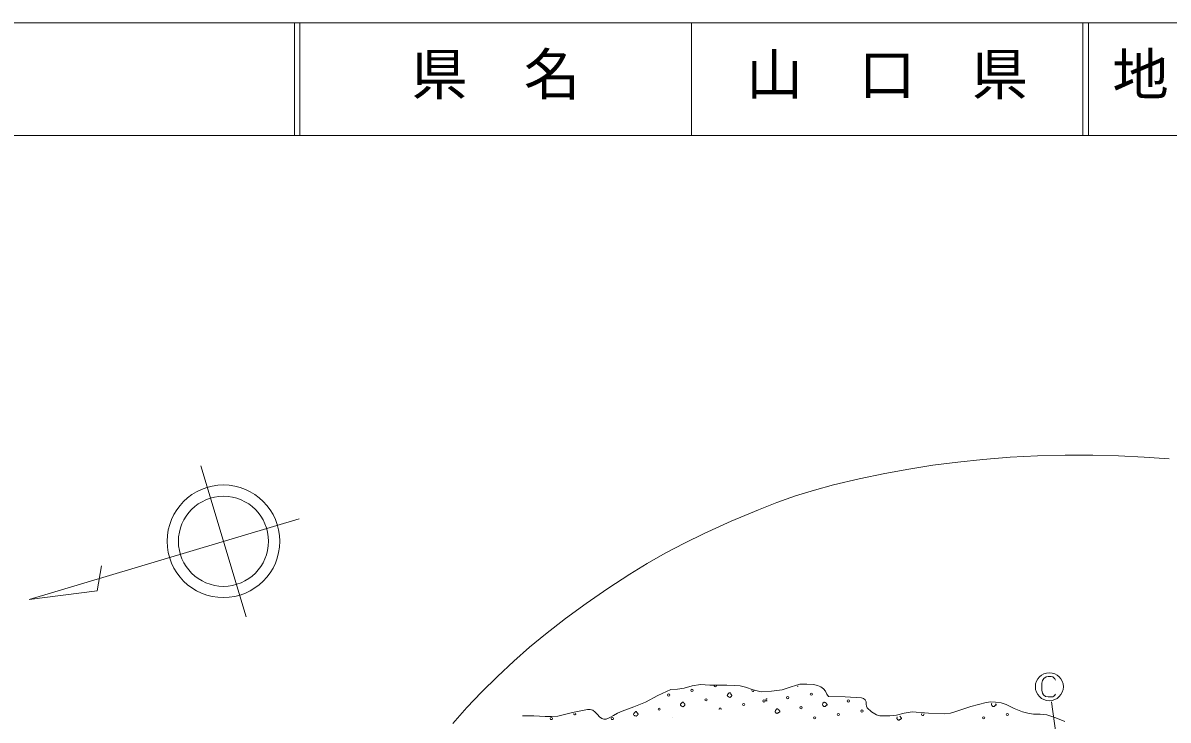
# Model space of a CAD drawing. Units: millimetres, scale not verified. Extents: x 40000 to 680000, y -32072 to 380000.
# Drawn here: x 273651 to 375324, y 318091 to 380000 of the extents above; entities that cross this region are included whole.
import ezdxf
from ezdxf.enums import TextEntityAlignment as Align

# ---------------------------------------------------------------- set-up
doc = ezdxf.new("R2010")
doc.units = ezdxf.units.MM
doc.header["$LTSCALE"] = 1000
for name, color, linetype, lineweight in [('S-BGD', 7, 'Continuous', 13), ('S-TTL', 2, 'Continuous', 13), ('S-TTL-TXT', 7, 'Continuous', 13)]:
    doc.layers.add(name, color=color, linetype=linetype, lineweight=lineweight)
doc.styles.add('ＭＳ ゴシック', font='')
doc.styles.get('ＭＳ ゴシック').set_extended_font_data('MS Gothic')

msp = doc.modelspace()

# ---------------------------------------------------------------- linework, layer by layer
at = {"layer": 'S-BGD'}
for p, q in [((289454, 340675), (293463, 327261)), ((352297, 340385), (354429, 340718)), ((354429, 340718), (356647, 341008)), ((356647, 341008), (358883, 341241)), ((358883, 341241), (361305, 341424)), ((361305, 341424), (363741, 341548)), ((363741, 341548), (366189, 341611)), ((366189, 341611), (368647, 341613)), ((368647, 341613), (370926, 341559)), ((370926, 341559), (373201, 341446)), ((373201, 341446), (375432, 341278)), ((347897, 339512), (350174, 339994)), ((350174, 339994), (352297, 340385)), ((343925, 338516), (345632, 338972)), ((345632, 338972), (347897, 339512)), ((340590, 337415), (342237, 338003)), ((342237, 338003), (343925, 338516)), ((336542, 335743), (338963, 336771)), ((338963, 336771), (340590, 337415)), ((274212, 328814), (298165, 335972)), ((334148, 334661), (336542, 335743)), ((332397, 333807), (334148, 334661)), ((330674, 332900), (332397, 333807)), ((329083, 332001), (330674, 332900)), ((280247, 329574), (280633, 331777)), ((327531, 331056), (329083, 332001)), ((325579, 329772), (327531, 331056)), ((274212, 328814), (280247, 329574)), ((323668, 328443), (325579, 329772)), ((321832, 327108), (323668, 328443)), ((320034, 325725), (321832, 327108)), ((318617, 324554), (320034, 325725)), ((317238, 323337), (318617, 324554)), ((315778, 321970), (317238, 323337)), ((314363, 320563), (315778, 321970)), ((342631, 321271), (343243, 321291)), ((343243, 321291), (343856, 321251)), ((364176, 321610), (364126, 321360)), ((364126, 321360), (364126, 320747)), ((364294, 321785), (364176, 321610)), ((364494, 321922), (364294, 321785)), ((364688, 321960), (364494, 321922)), ((364932, 321960), (364688, 321960)), ((365076, 321922), (364932, 321960)), ((365194, 321853), (365076, 321922)), ((365282, 321766), (365194, 321853)), ((365332, 321647), (365282, 321766)), ((313063, 319197), (314363, 320563)), ((328918, 319694), (330035, 320287)), ((330035, 320287), (331172, 320820)), ((331172, 320820), (331769, 320848)), ((331769, 320848), (332345, 320936)), ((332345, 320936), (333072, 321130)), ((333072, 321130), (333815, 321266)), ((333815, 321266), (334633, 321191)), ((334633, 321191), (335451, 321178)), ((335451, 321178), (336145, 321201)), ((336145, 321201), (336838, 321165)), ((336185, 320289), (336207, 320349)), ((336194, 320244), (336185, 320289)), ((336207, 320349), (336275, 320414)), ((336275, 320414), (336329, 320473)), ((336329, 320473), (336362, 320505)), ((336362, 320505), (336392, 320514)), ((336392, 320514), (336425, 320517)), ((336425, 320517), (336459, 320502)), ((336459, 320502), (336490, 320444)), ((336490, 320444), (336516, 320404)), ((336516, 320404), (336539, 320375)), ((336539, 320375), (336565, 320351)), ((336565, 320351), (336581, 320318)), ((336583, 320270), (336571, 320245)), ((336581, 320318), (336588, 320297)), ((336588, 320297), (336583, 320270)), ((336838, 321165), (337327, 321121)), ((337327, 321121), (337812, 321016)), ((337812, 321016), (338490, 320780)), ((338490, 320780), (339182, 320605)), ((339182, 320605), (340128, 320659)), ((340128, 320659), (341065, 320773)), ((341065, 320773), (341845, 321054)), ((341845, 321054), (342631, 321271)), ((342439, 321092), (342418, 321086)), ((342466, 321103), (342439, 321092)), ((343856, 321251), (344187, 321176)), ((344187, 321176), (344496, 321044)), ((344496, 321044), (344728, 320878)), ((344728, 320878), (344920, 320664)), ((344920, 320664), (345032, 320404)), ((345032, 320404), (345185, 320199)), ((364126, 320747), (364176, 320485)), ((364176, 320485), (364269, 320328)), ((364269, 320328), (364451, 320197)), ((365188, 320222), (365276, 320303)), ((365276, 320303), (365313, 320391)), ((326862, 318874), (327897, 319254)), ((327897, 319254), (328918, 319694)), ((332024, 319457), (332046, 319516)), ((332034, 319412), (332024, 319457)), ((332054, 319374), (332034, 319412)), ((332046, 319516), (332115, 319582)), ((332096, 319344), (332054, 319374)), ((332135, 319315), (332096, 319344)), ((332115, 319582), (332169, 319641)), ((332185, 319291), (332135, 319315)), ((332169, 319641), (332202, 319673)), ((332248, 319279), (332185, 319291)), ((332202, 319673), (332231, 319682)), ((332231, 319682), (332265, 319685)), ((332285, 319287), (332248, 319279)), ((332265, 319685), (332299, 319670)), ((332326, 319306), (332285, 319287)), ((332299, 319670), (332330, 319612)), ((332374, 319346), (332326, 319306)), ((332330, 319612), (332355, 319572)), ((332355, 319572), (332378, 319543)), ((332398, 319387), (332374, 319346)), ((332378, 319543), (332405, 319519)), ((332411, 319413), (332398, 319387)), ((332405, 319519), (332420, 319486)), ((332423, 319438), (332411, 319413)), ((332420, 319486), (332428, 319465)), ((332428, 319465), (332423, 319438)), ((336215, 320206), (336194, 320244)), ((336256, 320176), (336215, 320206)), ((336296, 320147), (336256, 320176)), ((336345, 320123), (336296, 320147)), ((336408, 320111), (336345, 320123)), ((336445, 320119), (336408, 320111)), ((336486, 320138), (336445, 320119)), ((336534, 320179), (336486, 320138)), ((336558, 320219), (336534, 320179)), ((336571, 320245), (336558, 320219)), ((344642, 319476), (344657, 319538)), ((344647, 319439), (344642, 319476)), ((344665, 319397), (344647, 319439)), ((344657, 319538), (344684, 319586)), ((344702, 319346), (344665, 319397)), ((344684, 319586), (344715, 319624)), ((344741, 319321), (344702, 319346)), ((344715, 319624), (344748, 319664)), ((344766, 319306), (344741, 319321)), ((344748, 319664), (344786, 319683)), ((344791, 319292), (344766, 319306)), ((344786, 319683), (344832, 319689)), ((344818, 319286), (344791, 319292)), ((344839, 319292), (344818, 319286)), ((344832, 319689), (344890, 319664)), ((344872, 319306), (344839, 319292)), ((344898, 319331), (344872, 319306)), ((344890, 319664), (344952, 319592)), ((344928, 319353), (344898, 319331)), ((344970, 319376), (344928, 319353)), ((344952, 319592), (345007, 319535)), ((345029, 319403), (344970, 319376)), ((345007, 319535), (345038, 319500)), ((345046, 319437), (345029, 319403)), ((345038, 319500), (345045, 319470)), ((345045, 319470), (345046, 319437)), ((345185, 320199), (346640, 320159)), ((346640, 320159), (348099, 320059)), ((348099, 320059), (348283, 320003)), ((348283, 320003), (348427, 319895)), ((348427, 319895), (348504, 319727)), ((348504, 319727), (348531, 319519)), ((348531, 319519), (348546, 319327)), ((348546, 319327), (348619, 319168)), ((356469, 318862), (357805, 319288)), ((357805, 319288), (359158, 319655)), ((359158, 319655), (359583, 319700)), ((359583, 319700), (360012, 319685)), ((359642, 319476), (359657, 319538)), ((359647, 319439), (359642, 319476)), ((359665, 319397), (359647, 319439)), ((359657, 319538), (359672, 319565)), ((359702, 319346), (359665, 319397)), ((359741, 319321), (359702, 319346)), ((359766, 319306), (359741, 319321)), ((359791, 319292), (359766, 319306)), ((359818, 319286), (359791, 319292)), ((359839, 319292), (359818, 319286)), ((359872, 319306), (359839, 319292)), ((359898, 319331), (359872, 319306)), ((359928, 319353), (359898, 319331)), ((359970, 319376), (359928, 319353)), ((360029, 319403), (359970, 319376)), ((360012, 319685), (360497, 319611)), ((360012, 319530), (360038, 319500)), ((360046, 319437), (360029, 319403)), ((360038, 319500), (360045, 319470)), ((360045, 319470), (360046, 319437)), ((360497, 319611), (360962, 319478)), ((360962, 319478), (361665, 319125)), ((364451, 320197), (364676, 320147)), ((364676, 320147), (364913, 320147)), ((364913, 320147), (365094, 320166)), ((364972, 319708), (365899, 313138)), ((365094, 320166), (365188, 320222)), ((311813, 317795), (313063, 319197)), ((317995, 318465), (319012, 318473)), ((319012, 318473), (320025, 318421)), ((320025, 318421), (320580, 318396)), ((320580, 318396), (321136, 318431)), ((321136, 318431), (322442, 318766)), ((322442, 318766), (323773, 319044)), ((323773, 319044), (324019, 319039)), ((324019, 319039), (324254, 318972)), ((324254, 318972), (324467, 318805)), ((324467, 318805), (324655, 318577)), ((324655, 318577), (324839, 318380)), ((324839, 318380), (325059, 318231)), ((325434, 318187), (325763, 318308)), ((325763, 318308), (326072, 318487)), ((326072, 318487), (326447, 318704)), ((326447, 318704), (326862, 318874)), ((327864, 318625), (327886, 318684)), ((327873, 318580), (327864, 318625)), ((327894, 318542), (327873, 318580)), ((327886, 318684), (327954, 318750)), ((327936, 318512), (327894, 318542)), ((327975, 318483), (327936, 318512)), ((327954, 318750), (328009, 318809)), ((328025, 318459), (327975, 318483)), ((328009, 318809), (328041, 318841)), ((328087, 318447), (328025, 318459)), ((328041, 318841), (328071, 318850)), ((328071, 318850), (328104, 318853)), ((328125, 318455), (328087, 318447)), ((328104, 318853), (328139, 318838)), ((328166, 318474), (328125, 318455)), ((328139, 318838), (328170, 318780)), ((328214, 318514), (328166, 318474)), ((328170, 318780), (328195, 318740)), ((328195, 318740), (328218, 318711)), ((328237, 318555), (328214, 318514)), ((328218, 318711), (328245, 318687)), ((328250, 318581), (328237, 318555)), ((328245, 318687), (328260, 318654)), ((328263, 318606), (328250, 318581)), ((328260, 318654), (328267, 318633)), ((328267, 318633), (328263, 318606)), ((340442, 318876), (340457, 318938)), ((340447, 318839), (340442, 318876)), ((340465, 318797), (340447, 318839)), ((340457, 318938), (340484, 318986)), ((340502, 318746), (340465, 318797)), ((340484, 318986), (340515, 319024)), ((340541, 318721), (340502, 318746)), ((340515, 319024), (340548, 319064)), ((340566, 318706), (340541, 318721)), ((340548, 319064), (340586, 319083)), ((340591, 318692), (340566, 318706)), ((340586, 319083), (340632, 319089)), ((340618, 318686), (340591, 318692)), ((340639, 318692), (340618, 318686)), ((340632, 319089), (340690, 319064)), ((340672, 318706), (340639, 318692)), ((340698, 318731), (340672, 318706)), ((340690, 319064), (340752, 318992)), ((340728, 318753), (340698, 318731)), ((340770, 318776), (340728, 318753)), ((340752, 318992), (340807, 318935)), ((340829, 318803), (340770, 318776)), ((340807, 318935), (340838, 318900)), ((340846, 318837), (340829, 318803)), ((340838, 318900), (340845, 318870)), ((340845, 318870), (340846, 318837)), ((348619, 319168), (349005, 318836)), ((349005, 318836), (349427, 318553)), ((349427, 318553), (349725, 318481)), ((349725, 318481), (350042, 318469)), ((350042, 318469), (350633, 318462)), ((350633, 318462), (351221, 318515)), ((351221, 318515), (351905, 318699)), ((351242, 318276), (351257, 318338)), ((351247, 318239), (351242, 318276)), ((351265, 318197), (351247, 318239)), ((351257, 318338), (351277, 318374)), ((351514, 318436), (351552, 318392)), ((351552, 318392), (351607, 318335)), ((351607, 318335), (351638, 318300)), ((351646, 318237), (351629, 318203)), ((351638, 318300), (351645, 318270)), ((351645, 318270), (351646, 318237)), ((351905, 318699), (352610, 318825)), ((352610, 318825), (354061, 318700)), ((354061, 318700), (355515, 318637)), ((355515, 318637), (355992, 318719)), ((355992, 318719), (356469, 318862)), ((361665, 319125), (362402, 318824)), ((362402, 318824), (362883, 318692)), ((362883, 318692), (363376, 318621)), ((363376, 318621), (363978, 318617)), ((363978, 318617), (364568, 318554)), ((364568, 318554), (365361, 318292)), ((365361, 318292), (366142, 317971)), ((325059, 318231), (325238, 318179)), ((325238, 318179), (325434, 318187)), ((351302, 318146), (351265, 318197)), ((351341, 318121), (351302, 318146)), ((351366, 318106), (351341, 318121)), ((351391, 318092), (351366, 318106)), ((351418, 318086), (351391, 318092)), ((351439, 318092), (351418, 318086)), ((351472, 318106), (351439, 318092)), ((351498, 318131), (351472, 318106)), ((351528, 318153), (351498, 318131)), ((351570, 318176), (351528, 318153)), ((351629, 318203), (351570, 318176))]:
    msp.add_line(p, q, dxfattribs=at)
for centre, radius in [((291459, 333968), 5000), ((291459, 333968), 4000), ((364782, 321053), 1244), ((330975, 320309), 99.5), ((333055, 320726), 99.5), ((343641, 320390), 99.5), ((334303, 319893), 99.5), ((337632, 319477), 99.5), ((339441, 319790), 99.5), ((341541, 320090), 99.5), ((342741, 319190), 99.5), ((346941, 319790), 99.5), ((320575, 318229), 99.5), ((325983, 318229), 99.5), ((330143, 319061), 99.5), ((343941, 318290), 99.5), ((346041, 318590), 99.5), ((348141, 318890), 99.5), ((358941, 318290), 99.5), ((361041, 318590), 99.5)]:
    msp.add_circle(centre, radius, dxfattribs=at)
for centre, start, end in [((335136, 321142), 146.10004, 31.01544), ((338464, 320726), 142.37512, 13.76175), ((339712, 319893), 74.27209, 280.14182), ((322655, 318645), 166.42786, 46.09277), ((331391, 318229), 109.4711, 116.35458), ((335552, 319061), 339.95572, 196.22595), ((353541, 318590), 132.29401, 28.78162)]:
    msp.add_arc(centre, 99.5, start, end, dxfattribs=at)
at = {"layer": 'S-TTL'}
for p, q in [((680000, 380000), (40000, 380000)), ((297750, 380000), (297750, 370000)), ((298250, 380000), (298250, 370000)), ((333000, 380000), (333000, 370000)), ((367750, 380000), (367750, 370000)), ((368250, 380000), (368250, 370000)), ((40000, 370000), (680000, 370000))]:
    msp.add_line(p, q, dxfattribs=at)

# ---------------------------------------------------------------- texts
at = {"layer": 'S-TTL-TXT', "style": 'ＭＳ ゴシック'}
for s, p in [('県\u3000名', (308125, 372500)), ('山\u3000口\u3000県', (337875, 372500)), ('地 名', (370380, 372500))]:
    msp.add_text(s, height=3666, dxfattribs=at).set_placement(p, align=Align.BOTTOM_LEFT)

doc.saveas('drawing.dxf')
